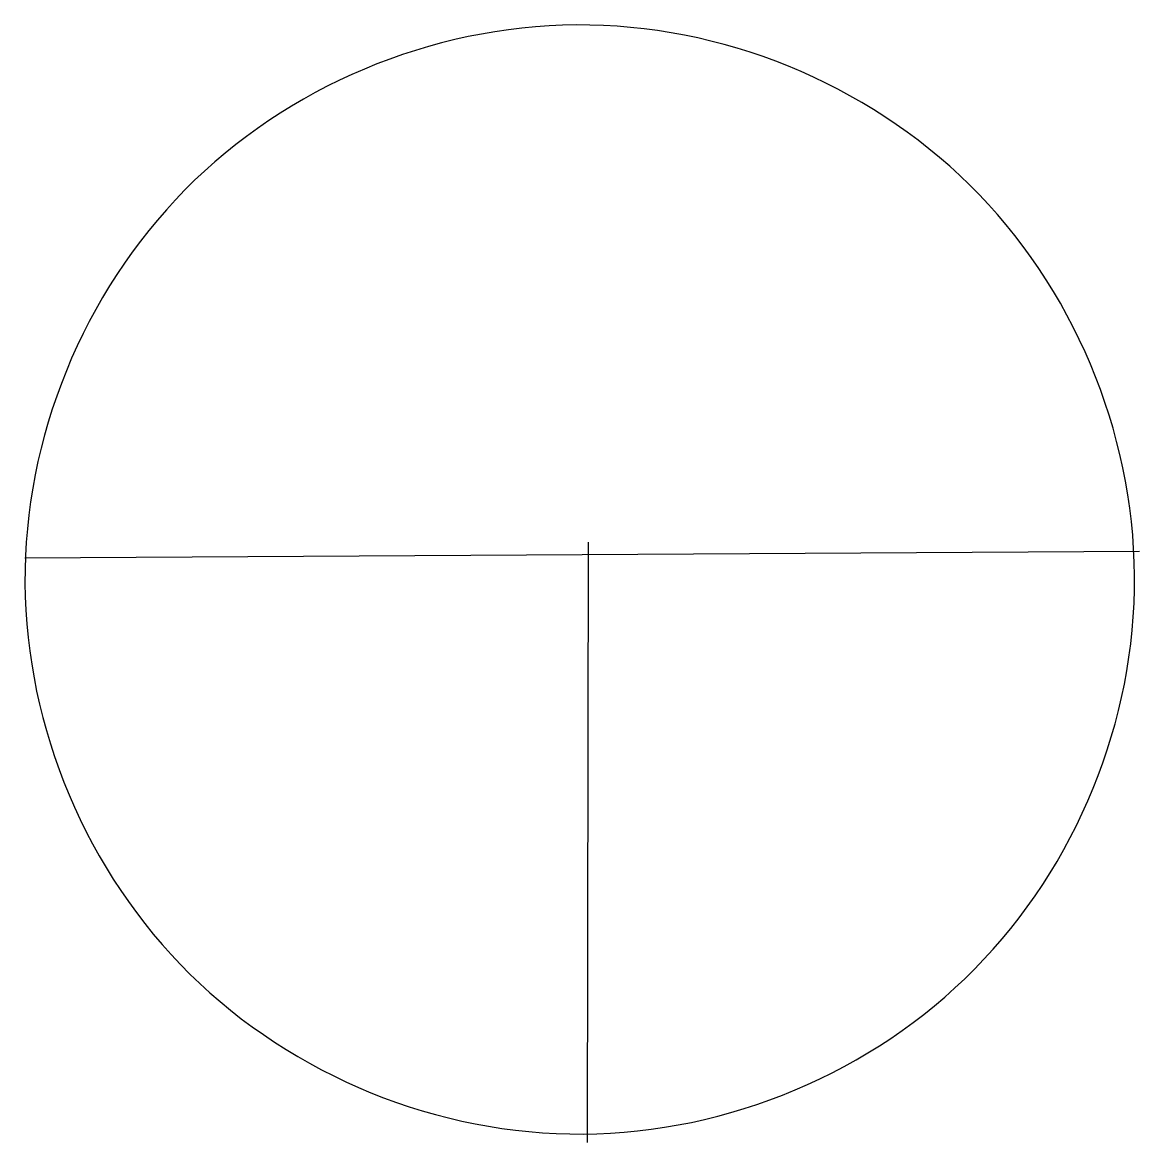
# Model space of a CAD drawing. Extents: x 90 to 502, y 242 to 656.
import ezdxf

# ---------------------------------------------------------------- set-up
doc = ezdxf.new("R2010")
doc.units = 0
doc.layers.add('Capa_1', color=7, linetype='CONTINUOUS')

msp = doc.modelspace()

# ---------------------------------------------------------------- linework, layer by layer
at = {"layer": 'Capa_1', "color": 7}
for points in [[(298.936998, 463.896227), (298.550154, 242.273254)], [(91.168926, 458.155502), (502.357068, 460.607102)]]:
    msp.add_lwpolyline(points, dxfattribs=at)
msp.add_lwpolyline([(91.187053, 453.814639)], close=True, dxfattribs=at)
for points in [[(299.53885, 654.744237), (245.964047, 655.715801), (192.319186, 634.626621), (153.749075, 597.430511)], [(443.154728, 592.182215), (405.95862, 630.752329), (353.113682, 653.772674), (299.53885, 654.744237)], [(153.749075, 597.430511), (115.178961, 560.234398), (92.158617, 507.389443), (91.187053, 453.814639)], [(500.468457, 446.392431), (501.440031, 499.967235), (480.350835, 553.61211), (443.154728, 592.182215)], [(91.187053, 453.814639), (90.21549, 400.239836), (111.30467, 346.594961), (148.50078, 308.024844)], [(437.906438, 302.776554), (476.476554, 339.972661), (499.496882, 392.817628), (500.468457, 446.392431)], [(148.50078, 308.024844), (185.696892, 269.454756), (238.541839, 246.4344), (292.116643, 245.462825)], [(292.116643, 245.462825), (345.691474, 244.491279), (399.336321, 265.580447), (437.906438, 302.776554)]]:
    msp.add_open_spline(points, degree=3, dxfattribs=at)

doc.saveas('drawing.dxf')
